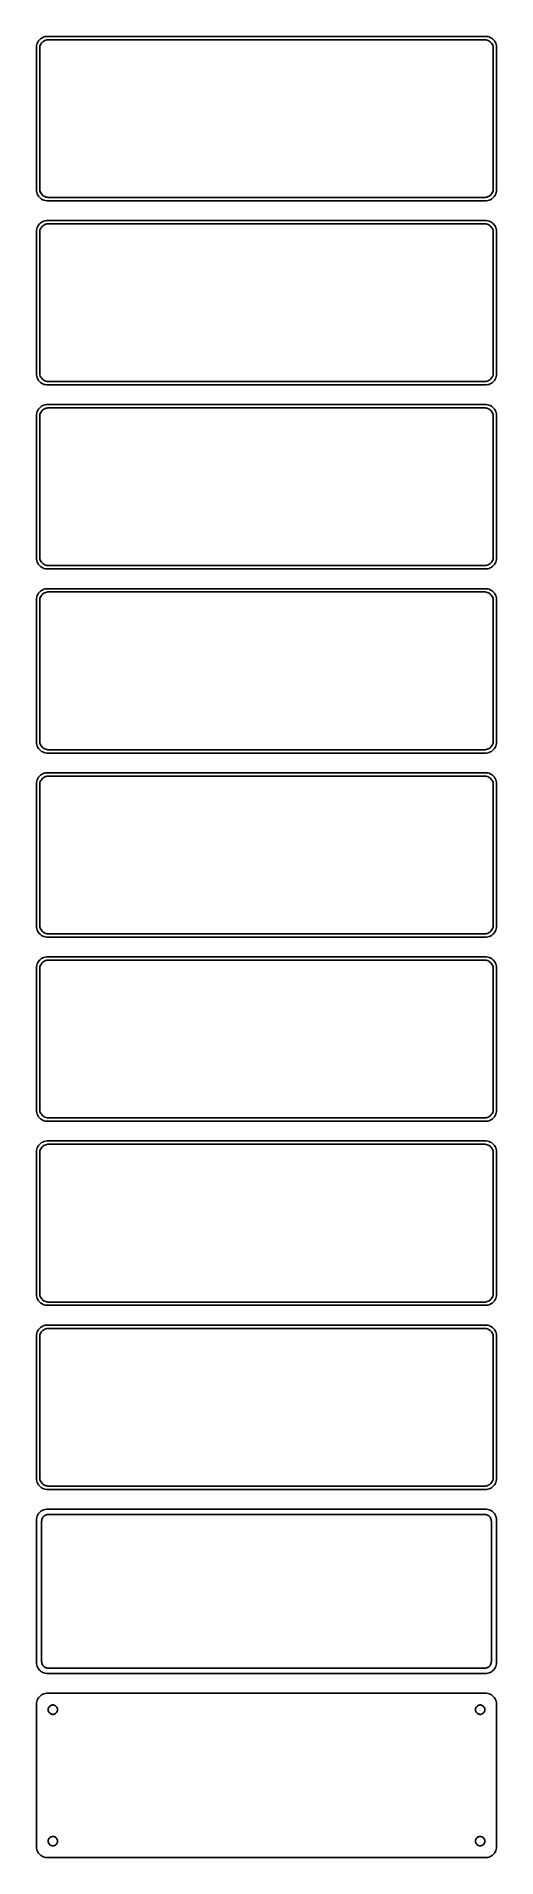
# Model space of a CAD drawing. Header units: metres. Extents: x -105 to 105, y 803 to 1633.
import ezdxf

# ---------------------------------------------------------------- set-up
doc = ezdxf.new("R2010")
doc.units = ezdxf.units.M

msp = doc.modelspace()

# ---------------------------------------------------------------- linework, layer by layer
for p, q in [((-104.961, 1629.13), (-105, 1628.5)), ((-104.843, 1629.74), (-104.961, 1629.13)), ((-104.649, 1630.34), (-104.843, 1629.74)), ((-104.382, 1630.91), (-104.649, 1630.34)), ((-104.045, 1631.44), (-104.382, 1630.91)), ((-103.645, 1631.92), (-104.045, 1631.44)), ((-103.187, 1632.35), (-103.645, 1631.92)), ((-103.468, 1628.5), (-103.374, 1628.99)), ((-103.374, 1628.99), (-103.219, 1629.47)), ((-103.219, 1629.47), (-103.005, 1629.93)), ((-102.679, 1632.72), (-103.187, 1632.35)), ((-103.005, 1629.93), (-102.736, 1630.35)), ((-102.736, 1630.35), (-102.416, 1630.74)), ((-102.129, 1633.02), (-102.679, 1632.72)), ((-102.416, 1630.74), (-102.05, 1631.08)), ((-101.545, 1633.26), (-102.129, 1633.02)), ((-102.05, 1631.08), (-101.643, 1631.38)), ((-101.643, 1631.38), (-101.203, 1631.62)), ((-100.937, 1633.41), (-101.545, 1633.26)), ((-101.203, 1631.62), (-100.736, 1631.8)), ((-100.314, 1633.49), (-100.937, 1633.41)), ((-100.736, 1631.8), (-100.25, 1631.93)), ((100.314, 1633.49), (-100.314, 1633.49)), ((-100.25, 1631.93), (-99.7512, 1631.99)), ((-99.7512, 1631.99), (99.7512, 1631.99)), ((99.7512, 1631.99), (100.25, 1631.93)), ((100.25, 1631.93), (100.736, 1631.8)), ((100.937, 1633.41), (100.314, 1633.49)), ((100.736, 1631.8), (101.203, 1631.62)), ((101.545, 1633.26), (100.937, 1633.41)), ((101.203, 1631.62), (101.643, 1631.38)), ((102.129, 1633.02), (101.545, 1633.26)), ((101.643, 1631.38), (102.05, 1631.08)), ((102.05, 1631.08), (102.416, 1630.74)), ((102.679, 1632.72), (102.129, 1633.02)), ((102.416, 1630.74), (102.736, 1630.35)), ((103.187, 1632.35), (102.679, 1632.72)), ((102.736, 1630.35), (103.005, 1629.93)), ((103.005, 1629.93), (103.219, 1629.47)), ((103.645, 1631.92), (103.187, 1632.35)), ((103.219, 1629.47), (103.374, 1628.99)), ((103.374, 1628.99), (103.468, 1628.5)), ((104.045, 1631.44), (103.645, 1631.92)), ((104.382, 1630.91), (104.045, 1631.44)), ((104.649, 1630.34), (104.382, 1630.91)), ((104.843, 1629.74), (104.649, 1630.34)), ((104.961, 1629.13), (104.843, 1629.74)), ((105, 1628.5), (104.961, 1629.13)), ((-105, 1628.5), (-105, 1563.5)), ((-103.5, 1628), (-103.468, 1628.5)), ((-103.5, 1564), (-103.5, 1628)), ((103.468, 1628.5), (103.5, 1628)), ((103.5, 1628), (103.5, 1564)), ((105, 1563.5), (105, 1628.5)), ((-105, 1563.5), (-104.961, 1562.87)), ((-104.961, 1562.87), (-104.843, 1562.26)), ((-104.843, 1562.26), (-104.649, 1561.66)), ((-103.468, 1563.5), (-103.5, 1564)), ((-103.374, 1563.01), (-103.468, 1563.5)), ((-103.219, 1562.53), (-103.374, 1563.01)), ((-103.005, 1562.07), (-103.219, 1562.53)), ((103.219, 1562.53), (103.005, 1562.07)), ((103.374, 1563.01), (103.219, 1562.53)), ((103.468, 1563.5), (103.374, 1563.01)), ((103.5, 1564), (103.468, 1563.5)), ((104.649, 1561.66), (104.843, 1562.26)), ((104.843, 1562.26), (104.961, 1562.87)), ((104.961, 1562.87), (105, 1563.5)), ((-104.649, 1561.66), (-104.382, 1561.09)), ((-104.382, 1561.09), (-104.045, 1560.56)), ((-104.045, 1560.56), (-103.645, 1560.08)), ((-103.645, 1560.08), (-103.187, 1559.65)), ((-103.187, 1559.65), (-102.679, 1559.28)), ((-102.736, 1561.65), (-103.005, 1562.07)), ((-102.416, 1561.26), (-102.736, 1561.65)), ((-102.679, 1559.28), (-102.129, 1558.98)), ((-102.05, 1560.92), (-102.416, 1561.26)), ((-102.129, 1558.98), (-101.545, 1558.74)), ((-101.643, 1560.62), (-102.05, 1560.92)), ((-101.203, 1560.38), (-101.643, 1560.62)), ((-101.545, 1558.74), (-100.937, 1558.59)), ((-100.736, 1560.2), (-101.203, 1560.38)), ((-100.937, 1558.59), (-100.314, 1558.51)), ((-100.25, 1560.07), (-100.736, 1560.2)), ((-100.314, 1558.51), (100.314, 1558.51)), ((-99.7512, 1560.01), (-100.25, 1560.07)), ((99.7512, 1560.01), (-99.7512, 1560.01)), ((100.25, 1560.07), (99.7512, 1560.01)), ((100.736, 1560.2), (100.25, 1560.07)), ((100.314, 1558.51), (100.937, 1558.59)), ((101.203, 1560.38), (100.736, 1560.2)), ((100.937, 1558.59), (101.545, 1558.74)), ((101.643, 1560.62), (101.203, 1560.38)), ((101.545, 1558.74), (102.129, 1558.98)), ((102.05, 1560.92), (101.643, 1560.62)), ((102.416, 1561.26), (102.05, 1560.92)), ((102.129, 1558.98), (102.679, 1559.28)), ((102.736, 1561.65), (102.416, 1561.26)), ((102.679, 1559.28), (103.187, 1559.65)), ((103.005, 1562.07), (102.736, 1561.65)), ((103.187, 1559.65), (103.645, 1560.08)), ((103.645, 1560.08), (104.045, 1560.56)), ((104.045, 1560.56), (104.382, 1561.09)), ((104.382, 1561.09), (104.649, 1561.66)), ((-104.843, 1545.74), (-104.961, 1545.13)), ((-104.649, 1546.34), (-104.843, 1545.74)), ((-104.382, 1546.91), (-104.649, 1546.34)), ((-104.045, 1547.44), (-104.382, 1546.91)), ((-103.645, 1547.92), (-104.045, 1547.44)), ((-103.187, 1548.35), (-103.645, 1547.92)), ((-103.219, 1545.47), (-103.005, 1545.93)), ((-102.679, 1548.72), (-103.187, 1548.35)), ((-103.005, 1545.93), (-102.736, 1546.35)), ((-102.736, 1546.35), (-102.416, 1546.74)), ((-102.129, 1549.02), (-102.679, 1548.72)), ((-102.416, 1546.74), (-102.05, 1547.08)), ((-101.545, 1549.26), (-102.129, 1549.02)), ((-102.05, 1547.08), (-101.643, 1547.38)), ((-101.643, 1547.38), (-101.203, 1547.62)), ((-100.937, 1549.41), (-101.545, 1549.26)), ((-101.203, 1547.62), (-100.736, 1547.8)), ((-100.314, 1549.49), (-100.937, 1549.41)), ((-100.736, 1547.8), (-100.25, 1547.93)), ((100.314, 1549.49), (-100.314, 1549.49)), ((-100.25, 1547.93), (-99.7512, 1547.99)), ((-99.7512, 1547.99), (99.7512, 1547.99)), ((99.7512, 1547.99), (100.25, 1547.93)), ((100.25, 1547.93), (100.736, 1547.8)), ((100.937, 1549.41), (100.314, 1549.49)), ((100.736, 1547.8), (101.203, 1547.62)), ((101.545, 1549.26), (100.937, 1549.41)), ((101.203, 1547.62), (101.643, 1547.38)), ((102.129, 1549.02), (101.545, 1549.26)), ((101.643, 1547.38), (102.05, 1547.08)), ((102.05, 1547.08), (102.416, 1546.74)), ((102.679, 1548.72), (102.129, 1549.02)), ((102.416, 1546.74), (102.736, 1546.35)), ((103.187, 1548.35), (102.679, 1548.72)), ((102.736, 1546.35), (103.005, 1545.93)), ((103.005, 1545.93), (103.219, 1545.47)), ((103.645, 1547.92), (103.187, 1548.35)), ((104.045, 1547.44), (103.645, 1547.92)), ((104.382, 1546.91), (104.045, 1547.44)), ((104.649, 1546.34), (104.382, 1546.91)), ((104.843, 1545.74), (104.649, 1546.34)), ((104.961, 1545.13), (104.843, 1545.74)), ((-104.961, 1545.13), (-105, 1544.5)), ((-105, 1544.5), (-105, 1479.5)), ((-103.5, 1544), (-103.468, 1544.5)), ((-103.5, 1480), (-103.5, 1544)), ((-103.468, 1544.5), (-103.374, 1544.99)), ((-103.374, 1544.99), (-103.219, 1545.47)), ((103.219, 1545.47), (103.374, 1544.99)), ((103.374, 1544.99), (103.468, 1544.5)), ((103.468, 1544.5), (103.5, 1544)), ((103.5, 1544), (103.5, 1480)), ((105, 1544.5), (104.961, 1545.13)), ((105, 1479.5), (105, 1544.5)), ((-105, 1479.5), (-104.961, 1478.87)), ((-103.468, 1479.5), (-103.5, 1480)), ((-103.374, 1479.01), (-103.468, 1479.5)), ((103.468, 1479.5), (103.374, 1479.01)), ((103.5, 1480), (103.468, 1479.5)), ((104.961, 1478.87), (105, 1479.5)), ((-104.961, 1478.87), (-104.843, 1478.26)), ((-104.843, 1478.26), (-104.649, 1477.66)), ((-104.649, 1477.66), (-104.382, 1477.09)), ((-104.382, 1477.09), (-104.045, 1476.56)), ((-104.045, 1476.56), (-103.645, 1476.08)), ((-103.645, 1476.08), (-103.187, 1475.65)), ((-103.219, 1478.53), (-103.374, 1479.01)), ((-103.005, 1478.07), (-103.219, 1478.53)), ((-103.187, 1475.65), (-102.679, 1475.28)), ((-102.736, 1477.65), (-103.005, 1478.07)), ((-102.416, 1477.26), (-102.736, 1477.65)), ((-102.679, 1475.28), (-102.129, 1474.98)), ((-102.05, 1476.92), (-102.416, 1477.26)), ((-102.129, 1474.98), (-101.545, 1474.74)), ((-101.643, 1476.62), (-102.05, 1476.92)), ((-101.203, 1476.38), (-101.643, 1476.62)), ((-101.545, 1474.74), (-100.937, 1474.59)), ((-100.736, 1476.2), (-101.203, 1476.38)), ((-100.937, 1474.59), (-100.314, 1474.51)), ((-100.25, 1476.07), (-100.736, 1476.2)), ((-100.314, 1474.51), (100.314, 1474.51)), ((-99.7512, 1476.01), (-100.25, 1476.07)), ((99.7512, 1476.01), (-99.7512, 1476.01)), ((100.25, 1476.07), (99.7512, 1476.01)), ((100.736, 1476.2), (100.25, 1476.07)), ((100.314, 1474.51), (100.937, 1474.59)), ((101.203, 1476.38), (100.736, 1476.2)), ((100.937, 1474.59), (101.545, 1474.74)), ((101.643, 1476.62), (101.203, 1476.38)), ((101.545, 1474.74), (102.129, 1474.98)), ((102.05, 1476.92), (101.643, 1476.62)), ((102.416, 1477.26), (102.05, 1476.92)), ((102.129, 1474.98), (102.679, 1475.28)), ((102.736, 1477.65), (102.416, 1477.26)), ((102.679, 1475.28), (103.187, 1475.65)), ((103.005, 1478.07), (102.736, 1477.65)), ((103.219, 1478.53), (103.005, 1478.07)), ((103.187, 1475.65), (103.645, 1476.08)), ((103.374, 1479.01), (103.219, 1478.53)), ((103.645, 1476.08), (104.045, 1476.56)), ((104.045, 1476.56), (104.382, 1477.09)), ((104.382, 1477.09), (104.649, 1477.66)), ((104.649, 1477.66), (104.843, 1478.26)), ((104.843, 1478.26), (104.961, 1478.87)), ((-104.382, 1462.91), (-104.649, 1462.34)), ((-104.045, 1463.44), (-104.382, 1462.91)), ((-103.645, 1463.92), (-104.045, 1463.44)), ((-103.187, 1464.35), (-103.645, 1463.92)), ((-102.679, 1464.72), (-103.187, 1464.35)), ((-102.736, 1462.35), (-102.416, 1462.74)), ((-102.129, 1465.02), (-102.679, 1464.72)), ((-102.416, 1462.74), (-102.05, 1463.08)), ((-101.545, 1465.26), (-102.129, 1465.02)), ((-102.05, 1463.08), (-101.643, 1463.38)), ((-101.643, 1463.38), (-101.203, 1463.62)), ((-100.937, 1465.41), (-101.545, 1465.26)), ((-101.203, 1463.62), (-100.736, 1463.8)), ((-100.314, 1465.49), (-100.937, 1465.41)), ((-100.736, 1463.8), (-100.25, 1463.93)), ((100.314, 1465.49), (-100.314, 1465.49)), ((-100.25, 1463.93), (-99.7512, 1463.99)), ((-99.7512, 1463.99), (99.7512, 1463.99)), ((99.7512, 1463.99), (100.25, 1463.93)), ((100.25, 1463.93), (100.736, 1463.8)), ((100.937, 1465.41), (100.314, 1465.49)), ((100.736, 1463.8), (101.203, 1463.62)), ((101.545, 1465.26), (100.937, 1465.41)), ((101.203, 1463.62), (101.643, 1463.38)), ((102.129, 1465.02), (101.545, 1465.26)), ((101.643, 1463.38), (102.05, 1463.08)), ((102.05, 1463.08), (102.416, 1462.74)), ((102.679, 1464.72), (102.129, 1465.02)), ((102.416, 1462.74), (102.736, 1462.35)), ((103.187, 1464.35), (102.679, 1464.72)), ((103.645, 1463.92), (103.187, 1464.35)), ((104.045, 1463.44), (103.645, 1463.92)), ((104.382, 1462.91), (104.045, 1463.44)), ((104.649, 1462.34), (104.382, 1462.91)), ((-104.961, 1461.13), (-105, 1460.5)), ((-105, 1460.5), (-105, 1395.5)), ((-104.843, 1461.74), (-104.961, 1461.13)), ((-104.649, 1462.34), (-104.843, 1461.74)), ((-103.5, 1460), (-103.468, 1460.5)), ((-103.5, 1396), (-103.5, 1460)), ((-103.468, 1460.5), (-103.374, 1460.99)), ((-103.374, 1460.99), (-103.219, 1461.47)), ((-103.219, 1461.47), (-103.005, 1461.93)), ((-103.005, 1461.93), (-102.736, 1462.35)), ((102.736, 1462.35), (103.005, 1461.93)), ((103.005, 1461.93), (103.219, 1461.47)), ((103.219, 1461.47), (103.374, 1460.99)), ((103.374, 1460.99), (103.468, 1460.5)), ((103.468, 1460.5), (103.5, 1460)), ((103.5, 1460), (103.5, 1396)), ((104.843, 1461.74), (104.649, 1462.34)), ((104.961, 1461.13), (104.843, 1461.74)), ((105, 1460.5), (104.961, 1461.13)), ((105, 1395.5), (105, 1460.5)), ((-105, 1395.5), (-104.961, 1394.87)), ((-104.961, 1394.87), (-104.843, 1394.26)), ((-104.843, 1394.26), (-104.649, 1393.66)), ((-104.649, 1393.66), (-104.382, 1393.09)), ((-104.382, 1393.09), (-104.045, 1392.56)), ((-104.045, 1392.56), (-103.645, 1392.08)), ((-103.645, 1392.08), (-103.187, 1391.65)), ((-103.468, 1395.5), (-103.5, 1396)), ((-103.374, 1395.01), (-103.468, 1395.5)), ((-103.219, 1394.53), (-103.374, 1395.01)), ((-103.005, 1394.07), (-103.219, 1394.53)), ((-103.187, 1391.65), (-102.679, 1391.28)), ((-102.736, 1393.65), (-103.005, 1394.07)), ((-102.416, 1393.26), (-102.736, 1393.65)), ((-102.679, 1391.28), (-102.129, 1390.98)), ((-102.05, 1392.92), (-102.416, 1393.26)), ((-102.129, 1390.98), (-101.545, 1390.74)), ((-101.643, 1392.62), (-102.05, 1392.92)), ((-101.203, 1392.38), (-101.643, 1392.62)), ((-101.545, 1390.74), (-100.937, 1390.59)), ((-100.736, 1392.2), (-101.203, 1392.38)), ((-100.937, 1390.59), (-100.314, 1390.51)), ((-100.25, 1392.07), (-100.736, 1392.2)), ((-100.314, 1390.51), (100.314, 1390.51)), ((-99.7512, 1392.01), (-100.25, 1392.07)), ((99.7512, 1392.01), (-99.7512, 1392.01)), ((100.25, 1392.07), (99.7512, 1392.01)), ((100.736, 1392.2), (100.25, 1392.07)), ((100.314, 1390.51), (100.937, 1390.59)), ((101.203, 1392.38), (100.736, 1392.2)), ((100.937, 1390.59), (101.545, 1390.74)), ((101.643, 1392.62), (101.203, 1392.38)), ((101.545, 1390.74), (102.129, 1390.98)), ((102.05, 1392.92), (101.643, 1392.62)), ((102.416, 1393.26), (102.05, 1392.92)), ((102.129, 1390.98), (102.679, 1391.28)), ((102.736, 1393.65), (102.416, 1393.26)), ((102.679, 1391.28), (103.187, 1391.65)), ((103.005, 1394.07), (102.736, 1393.65)), ((103.219, 1394.53), (103.005, 1394.07)), ((103.187, 1391.65), (103.645, 1392.08)), ((103.374, 1395.01), (103.219, 1394.53)), ((103.468, 1395.5), (103.374, 1395.01)), ((103.5, 1396), (103.468, 1395.5)), ((103.645, 1392.08), (104.045, 1392.56)), ((104.045, 1392.56), (104.382, 1393.09)), ((104.382, 1393.09), (104.649, 1393.66)), ((104.649, 1393.66), (104.843, 1394.26)), ((104.843, 1394.26), (104.961, 1394.87)), ((104.961, 1394.87), (105, 1395.5)), ((-104.045, 1379.44), (-104.382, 1378.91)), ((-103.645, 1379.92), (-104.045, 1379.44)), ((-103.187, 1380.35), (-103.645, 1379.92)), ((-102.679, 1380.72), (-103.187, 1380.35)), ((-102.129, 1381.02), (-102.679, 1380.72)), ((-101.545, 1381.26), (-102.129, 1381.02)), ((-101.643, 1379.38), (-101.203, 1379.62)), ((-100.937, 1381.41), (-101.545, 1381.26)), ((-101.203, 1379.62), (-100.736, 1379.8)), ((-100.314, 1381.49), (-100.937, 1381.41)), ((-100.736, 1379.8), (-100.25, 1379.93)), ((100.314, 1381.49), (-100.314, 1381.49)), ((-100.25, 1379.93), (-99.7512, 1379.99)), ((-99.7512, 1379.99), (99.7512, 1379.99)), ((99.7512, 1379.99), (100.25, 1379.93)), ((100.25, 1379.93), (100.736, 1379.8)), ((100.937, 1381.41), (100.314, 1381.49)), ((100.736, 1379.8), (101.203, 1379.62)), ((101.545, 1381.26), (100.937, 1381.41)), ((101.203, 1379.62), (101.643, 1379.38)), ((102.129, 1381.02), (101.545, 1381.26)), ((102.679, 1380.72), (102.129, 1381.02)), ((103.187, 1380.35), (102.679, 1380.72)), ((103.645, 1379.92), (103.187, 1380.35)), ((104.045, 1379.44), (103.645, 1379.92)), ((104.382, 1378.91), (104.045, 1379.44)), ((-104.961, 1377.13), (-105, 1376.5)), ((-105, 1376.5), (-105, 1311.5)), ((-104.843, 1377.74), (-104.961, 1377.13)), ((-104.649, 1378.34), (-104.843, 1377.74)), ((-104.382, 1378.91), (-104.649, 1378.34)), ((-103.5, 1376), (-103.468, 1376.5)), ((-103.5, 1312), (-103.5, 1376)), ((-103.468, 1376.5), (-103.374, 1376.99)), ((-103.374, 1376.99), (-103.219, 1377.47)), ((-103.219, 1377.47), (-103.005, 1377.93)), ((-103.005, 1377.93), (-102.736, 1378.35)), ((-102.736, 1378.35), (-102.416, 1378.74)), ((-102.416, 1378.74), (-102.05, 1379.08)), ((-102.05, 1379.08), (-101.643, 1379.38)), ((101.643, 1379.38), (102.05, 1379.08)), ((102.05, 1379.08), (102.416, 1378.74)), ((102.416, 1378.74), (102.736, 1378.35)), ((102.736, 1378.35), (103.005, 1377.93)), ((103.005, 1377.93), (103.219, 1377.47)), ((103.219, 1377.47), (103.374, 1376.99)), ((103.374, 1376.99), (103.468, 1376.5)), ((103.468, 1376.5), (103.5, 1376)), ((103.5, 1376), (103.5, 1312)), ((104.649, 1378.34), (104.382, 1378.91)), ((104.843, 1377.74), (104.649, 1378.34)), ((104.961, 1377.13), (104.843, 1377.74)), ((105, 1376.5), (104.961, 1377.13)), ((105, 1311.5), (105, 1376.5)), ((-105, 1311.5), (-104.961, 1310.87)), ((-104.961, 1310.87), (-104.843, 1310.26)), ((-104.843, 1310.26), (-104.649, 1309.66)), ((-104.649, 1309.66), (-104.382, 1309.09)), ((-104.382, 1309.09), (-104.045, 1308.56)), ((-104.045, 1308.56), (-103.645, 1308.08)), ((-103.645, 1308.08), (-103.187, 1307.65)), ((-103.468, 1311.5), (-103.5, 1312)), ((-103.374, 1311.01), (-103.468, 1311.5)), ((-103.219, 1310.53), (-103.374, 1311.01)), ((-103.005, 1310.07), (-103.219, 1310.53)), ((-103.187, 1307.65), (-102.679, 1307.28)), ((-102.736, 1309.65), (-103.005, 1310.07)), ((-102.416, 1309.26), (-102.736, 1309.65)), ((-102.679, 1307.28), (-102.129, 1306.98)), ((-102.05, 1308.92), (-102.416, 1309.26)), ((-102.129, 1306.98), (-101.545, 1306.74)), ((-101.643, 1308.62), (-102.05, 1308.92)), ((-101.203, 1308.38), (-101.643, 1308.62)), ((-101.545, 1306.74), (-100.937, 1306.59)), ((-100.736, 1308.2), (-101.203, 1308.38)), ((-100.937, 1306.59), (-100.314, 1306.51)), ((-100.25, 1308.07), (-100.736, 1308.2)), ((-100.314, 1306.51), (100.314, 1306.51)), ((-99.7512, 1308.01), (-100.25, 1308.07)), ((99.7512, 1308.01), (-99.7512, 1308.01)), ((100.25, 1308.07), (99.7512, 1308.01)), ((100.736, 1308.2), (100.25, 1308.07)), ((100.314, 1306.51), (100.937, 1306.59)), ((101.203, 1308.38), (100.736, 1308.2)), ((100.937, 1306.59), (101.545, 1306.74)), ((101.643, 1308.62), (101.203, 1308.38)), ((101.545, 1306.74), (102.129, 1306.98)), ((102.05, 1308.92), (101.643, 1308.62)), ((102.416, 1309.26), (102.05, 1308.92)), ((102.129, 1306.98), (102.679, 1307.28)), ((102.736, 1309.65), (102.416, 1309.26)), ((102.679, 1307.28), (103.187, 1307.65)), ((103.005, 1310.07), (102.736, 1309.65)), ((103.219, 1310.53), (103.005, 1310.07)), ((103.187, 1307.65), (103.645, 1308.08)), ((103.374, 1311.01), (103.219, 1310.53)), ((103.468, 1311.5), (103.374, 1311.01)), ((103.5, 1312), (103.468, 1311.5)), ((103.645, 1308.08), (104.045, 1308.56)), ((104.045, 1308.56), (104.382, 1309.09)), ((104.382, 1309.09), (104.649, 1309.66)), ((104.649, 1309.66), (104.843, 1310.26)), ((104.843, 1310.26), (104.961, 1310.87)), ((104.961, 1310.87), (105, 1311.5)), ((-103.187, 1296.35), (-103.645, 1295.92)), ((-102.679, 1296.72), (-103.187, 1296.35)), ((-102.129, 1297.02), (-102.679, 1296.72)), ((-101.545, 1297.26), (-102.129, 1297.02)), ((-100.937, 1297.41), (-101.545, 1297.26)), ((-100.314, 1297.49), (-100.937, 1297.41)), ((100.314, 1297.49), (-100.314, 1297.49)), ((100.937, 1297.41), (100.314, 1297.49)), ((101.545, 1297.26), (100.937, 1297.41)), ((102.129, 1297.02), (101.545, 1297.26)), ((102.679, 1296.72), (102.129, 1297.02)), ((103.187, 1296.35), (102.679, 1296.72)), ((103.645, 1295.92), (103.187, 1296.35)), ((-104.961, 1293.13), (-105, 1292.5)), ((-105, 1292.5), (-105, 1227.5)), ((-104.843, 1293.74), (-104.961, 1293.13)), ((-104.649, 1294.34), (-104.843, 1293.74)), ((-104.382, 1294.91), (-104.649, 1294.34)), ((-104.045, 1295.44), (-104.382, 1294.91)), ((-103.645, 1295.92), (-104.045, 1295.44)), ((-103.5, 1292), (-103.468, 1292.5)), ((-103.5, 1228), (-103.5, 1292)), ((-103.468, 1292.5), (-103.374, 1292.99)), ((-103.374, 1292.99), (-103.219, 1293.47)), ((-103.219, 1293.47), (-103.005, 1293.93)), ((-103.005, 1293.93), (-102.736, 1294.35)), ((-102.736, 1294.35), (-102.416, 1294.74)), ((-102.416, 1294.74), (-102.05, 1295.08)), ((-102.05, 1295.08), (-101.643, 1295.38)), ((-101.643, 1295.38), (-101.203, 1295.62)), ((-101.203, 1295.62), (-100.736, 1295.8)), ((-100.736, 1295.8), (-100.25, 1295.93)), ((-100.25, 1295.93), (-99.7512, 1295.99)), ((-99.7512, 1295.99), (99.7512, 1295.99)), ((99.7512, 1295.99), (100.25, 1295.93)), ((100.25, 1295.93), (100.736, 1295.8)), ((100.736, 1295.8), (101.203, 1295.62)), ((101.203, 1295.62), (101.643, 1295.38)), ((101.643, 1295.38), (102.05, 1295.08)), ((102.05, 1295.08), (102.416, 1294.74)), ((102.416, 1294.74), (102.736, 1294.35)), ((102.736, 1294.35), (103.005, 1293.93)), ((103.005, 1293.93), (103.219, 1293.47)), ((103.219, 1293.47), (103.374, 1292.99)), ((103.374, 1292.99), (103.468, 1292.5)), ((103.468, 1292.5), (103.5, 1292)), ((103.5, 1292), (103.5, 1228)), ((104.045, 1295.44), (103.645, 1295.92)), ((104.382, 1294.91), (104.045, 1295.44)), ((104.649, 1294.34), (104.382, 1294.91)), ((104.843, 1293.74), (104.649, 1294.34)), ((104.961, 1293.13), (104.843, 1293.74)), ((105, 1292.5), (104.961, 1293.13)), ((105, 1227.5), (105, 1292.5)), ((-105, 1227.5), (-104.961, 1226.87)), ((-104.961, 1226.87), (-104.843, 1226.26)), ((-104.843, 1226.26), (-104.649, 1225.66)), ((-104.649, 1225.66), (-104.382, 1225.09)), ((-104.382, 1225.09), (-104.045, 1224.56)), ((-104.045, 1224.56), (-103.645, 1224.08)), ((-103.645, 1224.08), (-103.187, 1223.65)), ((-103.468, 1227.5), (-103.5, 1228)), ((-103.374, 1227.01), (-103.468, 1227.5)), ((-103.219, 1226.53), (-103.374, 1227.01)), ((-103.005, 1226.07), (-103.219, 1226.53)), ((-103.187, 1223.65), (-102.679, 1223.28)), ((-102.736, 1225.65), (-103.005, 1226.07)), ((-102.416, 1225.26), (-102.736, 1225.65)), ((-102.679, 1223.28), (-102.129, 1222.98)), ((-102.05, 1224.92), (-102.416, 1225.26)), ((-102.129, 1222.98), (-101.545, 1222.74)), ((-101.643, 1224.62), (-102.05, 1224.92)), ((-101.203, 1224.38), (-101.643, 1224.62)), ((-101.545, 1222.74), (-100.937, 1222.59)), ((-100.736, 1224.2), (-101.203, 1224.38)), ((-100.937, 1222.59), (-100.314, 1222.51)), ((-100.25, 1224.07), (-100.736, 1224.2)), ((-100.314, 1222.51), (100.314, 1222.51)), ((-99.7512, 1224.01), (-100.25, 1224.07)), ((99.7512, 1224.01), (-99.7512, 1224.01)), ((100.25, 1224.07), (99.7512, 1224.01)), ((100.736, 1224.2), (100.25, 1224.07)), ((100.314, 1222.51), (100.937, 1222.59)), ((101.203, 1224.38), (100.736, 1224.2)), ((100.937, 1222.59), (101.545, 1222.74)), ((101.643, 1224.62), (101.203, 1224.38)), ((101.545, 1222.74), (102.129, 1222.98)), ((102.05, 1224.92), (101.643, 1224.62)), ((102.416, 1225.26), (102.05, 1224.92)), ((102.129, 1222.98), (102.679, 1223.28)), ((102.736, 1225.65), (102.416, 1225.26)), ((102.679, 1223.28), (103.187, 1223.65)), ((103.005, 1226.07), (102.736, 1225.65)), ((103.219, 1226.53), (103.005, 1226.07)), ((103.187, 1223.65), (103.645, 1224.08)), ((103.374, 1227.01), (103.219, 1226.53)), ((103.468, 1227.5), (103.374, 1227.01)), ((103.5, 1228), (103.468, 1227.5)), ((103.645, 1224.08), (104.045, 1224.56)), ((104.045, 1224.56), (104.382, 1225.09)), ((104.382, 1225.09), (104.649, 1225.66)), ((104.649, 1225.66), (104.843, 1226.26)), ((104.843, 1226.26), (104.961, 1226.87)), ((104.961, 1226.87), (105, 1227.5)), ((-101.545, 1213.26), (-102.129, 1213.02)), ((-100.937, 1213.41), (-101.545, 1213.26)), ((-100.314, 1213.49), (-100.937, 1213.41)), ((100.314, 1213.49), (-100.314, 1213.49)), ((100.937, 1213.41), (100.314, 1213.49)), ((101.545, 1213.26), (100.937, 1213.41)), ((102.129, 1213.02), (101.545, 1213.26)), ((-104.961, 1209.13), (-105, 1208.5)), ((-105, 1208.5), (-105, 1143.5)), ((-104.843, 1209.74), (-104.961, 1209.13)), ((-104.649, 1210.34), (-104.843, 1209.74)), ((-104.382, 1210.91), (-104.649, 1210.34)), ((-104.045, 1211.44), (-104.382, 1210.91)), ((-103.645, 1211.92), (-104.045, 1211.44)), ((-103.187, 1212.35), (-103.645, 1211.92)), ((-103.5, 1208), (-103.468, 1208.5)), ((-103.5, 1144), (-103.5, 1208)), ((-103.468, 1208.5), (-103.374, 1208.99)), ((-103.374, 1208.99), (-103.219, 1209.47)), ((-103.219, 1209.47), (-103.005, 1209.93)), ((-102.679, 1212.72), (-103.187, 1212.35)), ((-103.005, 1209.93), (-102.736, 1210.35)), ((-102.736, 1210.35), (-102.416, 1210.74)), ((-102.129, 1213.02), (-102.679, 1212.72)), ((-102.416, 1210.74), (-102.05, 1211.08)), ((-102.05, 1211.08), (-101.643, 1211.38)), ((-101.643, 1211.38), (-101.203, 1211.62)), ((-101.203, 1211.62), (-100.736, 1211.8)), ((-100.736, 1211.8), (-100.25, 1211.93)), ((-100.25, 1211.93), (-99.7512, 1211.99)), ((-99.7512, 1211.99), (99.7512, 1211.99)), ((99.7512, 1211.99), (100.25, 1211.93)), ((100.25, 1211.93), (100.736, 1211.8)), ((100.736, 1211.8), (101.203, 1211.62)), ((101.203, 1211.62), (101.643, 1211.38)), ((101.643, 1211.38), (102.05, 1211.08)), ((102.05, 1211.08), (102.416, 1210.74)), ((102.679, 1212.72), (102.129, 1213.02)), ((102.416, 1210.74), (102.736, 1210.35)), ((103.187, 1212.35), (102.679, 1212.72)), ((102.736, 1210.35), (103.005, 1209.93)), ((103.005, 1209.93), (103.219, 1209.47)), ((103.645, 1211.92), (103.187, 1212.35)), ((103.219, 1209.47), (103.374, 1208.99)), ((103.374, 1208.99), (103.468, 1208.5)), ((103.468, 1208.5), (103.5, 1208)), ((103.5, 1208), (103.5, 1144)), ((104.045, 1211.44), (103.645, 1211.92)), ((104.382, 1210.91), (104.045, 1211.44)), ((104.649, 1210.34), (104.382, 1210.91)), ((104.843, 1209.74), (104.649, 1210.34)), ((104.961, 1209.13), (104.843, 1209.74)), ((105, 1208.5), (104.961, 1209.13)), ((105, 1143.5), (105, 1208.5)), ((-105, 1143.5), (-104.961, 1142.87)), ((-104.961, 1142.87), (-104.843, 1142.26)), ((-104.843, 1142.26), (-104.649, 1141.66)), ((-104.649, 1141.66), (-104.382, 1141.09)), ((-104.382, 1141.09), (-104.045, 1140.56)), ((-104.045, 1140.56), (-103.645, 1140.08)), ((-103.645, 1140.08), (-103.187, 1139.65)), ((-103.468, 1143.5), (-103.5, 1144)), ((-103.374, 1143.01), (-103.468, 1143.5)), ((-103.219, 1142.53), (-103.374, 1143.01)), ((-103.005, 1142.07), (-103.219, 1142.53)), ((-103.187, 1139.65), (-102.679, 1139.28)), ((-102.736, 1141.65), (-103.005, 1142.07)), ((-102.416, 1141.26), (-102.736, 1141.65)), ((-102.679, 1139.28), (-102.129, 1138.98)), ((-102.05, 1140.92), (-102.416, 1141.26)), ((-102.129, 1138.98), (-101.545, 1138.74)), ((-101.643, 1140.62), (-102.05, 1140.92)), ((-101.203, 1140.38), (-101.643, 1140.62)), ((-101.545, 1138.74), (-100.937, 1138.59)), ((-100.736, 1140.2), (-101.203, 1140.38)), ((-100.937, 1138.59), (-100.314, 1138.51)), ((-100.25, 1140.07), (-100.736, 1140.2)), ((-100.314, 1138.51), (100.314, 1138.51)), ((-99.7512, 1140.01), (-100.25, 1140.07)), ((99.7512, 1140.01), (-99.7512, 1140.01)), ((100.25, 1140.07), (99.7512, 1140.01)), ((100.736, 1140.2), (100.25, 1140.07)), ((100.314, 1138.51), (100.937, 1138.59)), ((101.203, 1140.38), (100.736, 1140.2)), ((100.937, 1138.59), (101.545, 1138.74)), ((101.643, 1140.62), (101.203, 1140.38)), ((101.545, 1138.74), (102.129, 1138.98)), ((102.05, 1140.92), (101.643, 1140.62)), ((102.416, 1141.26), (102.05, 1140.92)), ((102.129, 1138.98), (102.679, 1139.28)), ((102.736, 1141.65), (102.416, 1141.26)), ((102.679, 1139.28), (103.187, 1139.65)), ((103.005, 1142.07), (102.736, 1141.65)), ((103.219, 1142.53), (103.005, 1142.07)), ((103.187, 1139.65), (103.645, 1140.08)), ((103.374, 1143.01), (103.219, 1142.53)), ((103.468, 1143.5), (103.374, 1143.01)), ((103.5, 1144), (103.468, 1143.5)), ((103.645, 1140.08), (104.045, 1140.56)), ((104.045, 1140.56), (104.382, 1141.09)), ((104.382, 1141.09), (104.649, 1141.66)), ((104.649, 1141.66), (104.843, 1142.26)), ((104.843, 1142.26), (104.961, 1142.87)), ((104.961, 1142.87), (105, 1143.5)), ((-104.961, 1125.13), (-105, 1124.5)), ((-105, 1124.5), (-105, 1059.5)), ((-104.843, 1125.74), (-104.961, 1125.13)), ((-104.649, 1126.34), (-104.843, 1125.74)), ((-104.382, 1126.91), (-104.649, 1126.34)), ((-104.045, 1127.44), (-104.382, 1126.91)), ((-103.645, 1127.92), (-104.045, 1127.44)), ((-103.187, 1128.35), (-103.645, 1127.92)), ((-103.5, 1124), (-103.468, 1124.5)), ((-103.5, 1060), (-103.5, 1124)), ((-103.468, 1124.5), (-103.374, 1124.99)), ((-103.374, 1124.99), (-103.219, 1125.47)), ((-103.219, 1125.47), (-103.005, 1125.93)), ((-102.679, 1128.72), (-103.187, 1128.35)), ((-103.005, 1125.93), (-102.736, 1126.35)), ((-102.736, 1126.35), (-102.416, 1126.74)), ((-102.129, 1129.02), (-102.679, 1128.72)), ((-102.416, 1126.74), (-102.05, 1127.08)), ((-101.545, 1129.26), (-102.129, 1129.02)), ((-102.05, 1127.08), (-101.643, 1127.38)), ((-101.643, 1127.38), (-101.203, 1127.62)), ((-100.937, 1129.41), (-101.545, 1129.26)), ((-101.203, 1127.62), (-100.736, 1127.8)), ((-100.314, 1129.49), (-100.937, 1129.41)), ((-100.736, 1127.8), (-100.25, 1127.93)), ((100.314, 1129.49), (-100.314, 1129.49)), ((-100.25, 1127.93), (-99.7512, 1127.99)), ((-99.7512, 1127.99), (99.7512, 1127.99)), ((99.7512, 1127.99), (100.25, 1127.93)), ((100.25, 1127.93), (100.736, 1127.8)), ((100.937, 1129.41), (100.314, 1129.49)), ((100.736, 1127.8), (101.203, 1127.62)), ((101.545, 1129.26), (100.937, 1129.41)), ((101.203, 1127.62), (101.643, 1127.38)), ((102.129, 1129.02), (101.545, 1129.26)), ((101.643, 1127.38), (102.05, 1127.08)), ((102.05, 1127.08), (102.416, 1126.74)), ((102.679, 1128.72), (102.129, 1129.02)), ((102.416, 1126.74), (102.736, 1126.35)), ((103.187, 1128.35), (102.679, 1128.72)), ((102.736, 1126.35), (103.005, 1125.93)), ((103.005, 1125.93), (103.219, 1125.47)), ((103.645, 1127.92), (103.187, 1128.35)), ((103.219, 1125.47), (103.374, 1124.99)), ((103.374, 1124.99), (103.468, 1124.5)), ((103.468, 1124.5), (103.5, 1124)), ((103.5, 1124), (103.5, 1060)), ((104.045, 1127.44), (103.645, 1127.92)), ((104.382, 1126.91), (104.045, 1127.44)), ((104.649, 1126.34), (104.382, 1126.91)), ((104.843, 1125.74), (104.649, 1126.34)), ((104.961, 1125.13), (104.843, 1125.74)), ((105, 1124.5), (104.961, 1125.13)), ((105, 1059.5), (105, 1124.5)), ((-105, 1059.5), (-104.961, 1058.87)), ((-104.961, 1058.87), (-104.843, 1058.26)), ((-104.843, 1058.26), (-104.649, 1057.66)), ((-104.649, 1057.66), (-104.382, 1057.09)), ((-104.382, 1057.09), (-104.045, 1056.56)), ((-104.045, 1056.56), (-103.645, 1056.08)), ((-103.645, 1056.08), (-103.187, 1055.65)), ((-103.468, 1059.5), (-103.5, 1060)), ((-103.374, 1059.01), (-103.468, 1059.5)), ((-103.219, 1058.53), (-103.374, 1059.01)), ((-103.005, 1058.07), (-103.219, 1058.53)), ((-103.187, 1055.65), (-102.679, 1055.28)), ((-102.736, 1057.65), (-103.005, 1058.07)), ((-102.416, 1057.26), (-102.736, 1057.65)), ((-102.05, 1056.92), (-102.416, 1057.26)), ((-101.643, 1056.62), (-102.05, 1056.92)), ((-101.203, 1056.38), (-101.643, 1056.62)), ((-100.736, 1056.2), (-101.203, 1056.38)), ((-100.25, 1056.07), (-100.736, 1056.2)), ((-99.7512, 1056.01), (-100.25, 1056.07)), ((99.7512, 1056.01), (-99.7512, 1056.01)), ((100.25, 1056.07), (99.7512, 1056.01)), ((100.736, 1056.2), (100.25, 1056.07)), ((101.203, 1056.38), (100.736, 1056.2)), ((101.643, 1056.62), (101.203, 1056.38)), ((102.05, 1056.92), (101.643, 1056.62)), ((102.416, 1057.26), (102.05, 1056.92)), ((102.736, 1057.65), (102.416, 1057.26)), ((102.679, 1055.28), (103.187, 1055.65)), ((103.005, 1058.07), (102.736, 1057.65)), ((103.219, 1058.53), (103.005, 1058.07)), ((103.187, 1055.65), (103.645, 1056.08)), ((103.374, 1059.01), (103.219, 1058.53)), ((103.468, 1059.5), (103.374, 1059.01)), ((103.5, 1060), (103.468, 1059.5)), ((103.645, 1056.08), (104.045, 1056.56)), ((104.045, 1056.56), (104.382, 1057.09)), ((104.382, 1057.09), (104.649, 1057.66)), ((104.649, 1057.66), (104.843, 1058.26)), ((104.843, 1058.26), (104.961, 1058.87)), ((104.961, 1058.87), (105, 1059.5)), ((-102.679, 1055.28), (-102.129, 1054.98)), ((-102.129, 1054.98), (-101.545, 1054.74)), ((-101.545, 1054.74), (-100.937, 1054.59)), ((-100.937, 1054.59), (-100.314, 1054.51)), ((-100.314, 1054.51), (100.314, 1054.51)), ((100.314, 1054.51), (100.937, 1054.59)), ((100.937, 1054.59), (101.545, 1054.74)), ((101.545, 1054.74), (102.129, 1054.98)), ((102.129, 1054.98), (102.679, 1055.28)), ((-104.961, 1041.13), (-105, 1040.5)), ((-105, 1040.5), (-105, 975.5)), ((-104.843, 1041.74), (-104.961, 1041.13)), ((-104.649, 1042.34), (-104.843, 1041.74)), ((-104.382, 1042.91), (-104.649, 1042.34)), ((-104.045, 1043.44), (-104.382, 1042.91)), ((-103.645, 1043.92), (-104.045, 1043.44)), ((-103.187, 1044.35), (-103.645, 1043.92)), ((-103.5, 1040), (-103.468, 1040.5)), ((-103.5, 976), (-103.5, 1040)), ((-103.468, 1040.5), (-103.374, 1040.99)), ((-103.374, 1040.99), (-103.219, 1041.47)), ((-103.219, 1041.47), (-103.005, 1041.93)), ((-102.679, 1044.72), (-103.187, 1044.35)), ((-103.005, 1041.93), (-102.736, 1042.35)), ((-102.736, 1042.35), (-102.416, 1042.74)), ((-102.129, 1045.02), (-102.679, 1044.72)), ((-102.416, 1042.74), (-102.05, 1043.08)), ((-101.545, 1045.26), (-102.129, 1045.02)), ((-102.05, 1043.08), (-101.643, 1043.38)), ((-101.643, 1043.38), (-101.203, 1043.62)), ((-100.937, 1045.41), (-101.545, 1045.26)), ((-101.203, 1043.62), (-100.736, 1043.8)), ((-100.314, 1045.49), (-100.937, 1045.41)), ((-100.736, 1043.8), (-100.25, 1043.93)), ((100.314, 1045.49), (-100.314, 1045.49)), ((-100.25, 1043.93), (-99.7512, 1043.99)), ((-99.7512, 1043.99), (99.7512, 1043.99)), ((99.7512, 1043.99), (100.25, 1043.93)), ((100.25, 1043.93), (100.736, 1043.8)), ((100.937, 1045.41), (100.314, 1045.49)), ((100.736, 1043.8), (101.203, 1043.62)), ((101.545, 1045.26), (100.937, 1045.41)), ((101.203, 1043.62), (101.643, 1043.38)), ((102.129, 1045.02), (101.545, 1045.26)), ((101.643, 1043.38), (102.05, 1043.08)), ((102.05, 1043.08), (102.416, 1042.74)), ((102.679, 1044.72), (102.129, 1045.02)), ((102.416, 1042.74), (102.736, 1042.35)), ((103.187, 1044.35), (102.679, 1044.72)), ((102.736, 1042.35), (103.005, 1041.93)), ((103.005, 1041.93), (103.219, 1041.47)), ((103.645, 1043.92), (103.187, 1044.35)), ((103.219, 1041.47), (103.374, 1040.99)), ((103.374, 1040.99), (103.468, 1040.5)), ((103.468, 1040.5), (103.5, 1040)), ((103.5, 1040), (103.5, 976)), ((104.045, 1043.44), (103.645, 1043.92)), ((104.382, 1042.91), (104.045, 1043.44)), ((104.649, 1042.34), (104.382, 1042.91)), ((104.843, 1041.74), (104.649, 1042.34)), ((104.961, 1041.13), (104.843, 1041.74)), ((105, 1040.5), (104.961, 1041.13)), ((105, 975.5), (105, 1040.5)), ((-105, 975.5), (-104.961, 974.873)), ((-104.961, 974.873), (-104.843, 974.257)), ((-104.843, 974.257), (-104.649, 973.659)), ((-104.649, 973.659), (-104.382, 973.091)), ((-104.382, 973.091), (-104.045, 972.561)), ((-104.045, 972.561), (-103.645, 972.077)), ((-103.468, 975.499), (-103.5, 976)), ((-103.374, 975.005), (-103.468, 975.499)), ((-103.219, 974.528), (-103.374, 975.005)), ((-103.005, 974.073), (-103.219, 974.528)), ((-102.736, 973.649), (-103.005, 974.073)), ((-102.416, 973.262), (-102.736, 973.649)), ((-102.05, 972.918), (-102.416, 973.262)), ((-101.643, 972.623), (-102.05, 972.918)), ((-101.203, 972.381), (-101.643, 972.623)), ((-100.736, 972.196), (-101.203, 972.381)), ((101.203, 972.381), (100.736, 972.196)), ((101.643, 972.623), (101.203, 972.381)), ((102.05, 972.918), (101.643, 972.623)), ((102.416, 973.262), (102.05, 972.918)), ((102.736, 973.649), (102.416, 973.262)), ((103.005, 974.073), (102.736, 973.649)), ((103.219, 974.528), (103.005, 974.073)), ((103.374, 975.005), (103.219, 974.528)), ((103.468, 975.499), (103.374, 975.005)), ((103.5, 976), (103.468, 975.499)), ((103.645, 972.077), (104.045, 972.561)), ((104.045, 972.561), (104.382, 973.091)), ((104.382, 973.091), (104.649, 973.659)), ((104.649, 973.659), (104.843, 974.257)), ((104.843, 974.257), (104.961, 974.873)), ((104.961, 974.873), (105, 975.5)), ((-103.645, 972.077), (-103.187, 971.647)), ((-103.187, 971.647), (-102.679, 971.278)), ((-102.679, 971.278), (-102.129, 970.976)), ((-102.129, 970.976), (-101.545, 970.745)), ((-101.545, 970.745), (-100.937, 970.589)), ((-100.937, 970.589), (-100.314, 970.51)), ((-100.25, 972.071), (-100.736, 972.196)), ((-100.314, 970.51), (100.314, 970.51)), ((-99.7512, 972.008), (-100.25, 972.071)), ((99.7512, 972.008), (-99.7512, 972.008)), ((100.25, 972.071), (99.7512, 972.008)), ((100.736, 972.196), (100.25, 972.071)), ((100.314, 970.51), (100.937, 970.589)), ((100.937, 970.589), (101.545, 970.745)), ((101.545, 970.745), (102.129, 970.976)), ((102.129, 970.976), (102.679, 971.278)), ((102.679, 971.278), (103.187, 971.647)), ((103.187, 971.647), (103.645, 972.077)), ((-104.961, 957.127), (-105, 956.5)), ((-105, 956.5), (-105, 891.5)), ((-104.843, 957.743), (-104.961, 957.127)), ((-104.649, 958.341), (-104.843, 957.743)), ((-104.382, 958.909), (-104.649, 958.341)), ((-104.045, 959.439), (-104.382, 958.909)), ((-103.645, 959.923), (-104.045, 959.439)), ((-103.187, 960.353), (-103.645, 959.923)), ((-102.679, 960.722), (-103.187, 960.353)), ((-102.129, 961.024), (-102.679, 960.722)), ((-102.613, 956), (-102.588, 956.39)), ((-102.613, 892), (-102.613, 956)), ((-102.588, 956.39), (-102.515, 956.774)), ((-102.515, 956.774), (-102.394, 957.146)), ((-102.394, 957.146), (-102.228, 957.5)), ((-102.228, 957.5), (-102.018, 957.83)), ((-101.545, 961.255), (-102.129, 961.024)), ((-102.018, 957.83), (-101.769, 958.131)), ((-101.769, 958.131), (-101.484, 958.399)), ((-100.937, 961.411), (-101.545, 961.255)), ((-101.484, 958.399), (-101.168, 958.628)), ((-101.168, 958.628), (-100.825, 958.817)), ((-100.314, 961.49), (-100.937, 961.411)), ((-100.825, 958.817), (-100.462, 958.961)), ((-100.462, 958.961), (-100.083, 959.058)), ((100.314, 961.49), (-100.314, 961.49)), ((-100.083, 959.058), (-99.6955, 959.107)), ((-99.6955, 959.107), (99.6955, 959.107)), ((99.6955, 959.107), (100.083, 959.058)), ((100.083, 959.058), (100.462, 958.961)), ((100.937, 961.411), (100.314, 961.49)), ((100.462, 958.961), (100.825, 958.817)), ((100.825, 958.817), (101.168, 958.628)), ((101.545, 961.255), (100.937, 961.411)), ((101.168, 958.628), (101.484, 958.399)), ((101.484, 958.399), (101.769, 958.131)), ((102.129, 961.024), (101.545, 961.255)), ((101.769, 958.131), (102.018, 957.83)), ((102.018, 957.83), (102.228, 957.5)), ((102.679, 960.722), (102.129, 961.024)), ((102.228, 957.5), (102.394, 957.146)), ((102.394, 957.146), (102.515, 956.774)), ((102.515, 956.774), (102.588, 956.39)), ((102.588, 956.39), (102.613, 956)), ((102.613, 956), (102.613, 892)), ((103.187, 960.353), (102.679, 960.722)), ((103.645, 959.923), (103.187, 960.353)), ((104.045, 959.439), (103.645, 959.923)), ((104.382, 958.909), (104.045, 959.439)), ((104.649, 958.341), (104.382, 958.909)), ((104.843, 957.743), (104.649, 958.341)), ((104.961, 957.127), (104.843, 957.743)), ((105, 956.5), (104.961, 957.127)), ((105, 891.5), (105, 956.5)), ((-105, 891.5), (-104.961, 890.873)), ((-104.961, 890.873), (-104.843, 890.257)), ((-104.843, 890.257), (-104.649, 889.659)), ((-104.649, 889.659), (-104.382, 889.091)), ((-102.588, 891.61), (-102.613, 892)), ((-102.515, 891.226), (-102.588, 891.61)), ((-102.394, 890.854), (-102.515, 891.226)), ((-102.228, 890.5), (-102.394, 890.854)), ((-102.018, 890.17), (-102.228, 890.5)), ((-101.769, 889.869), (-102.018, 890.17)), ((-101.484, 889.601), (-101.769, 889.869)), ((-101.168, 889.372), (-101.484, 889.601)), ((-100.825, 889.183), (-101.168, 889.372)), ((-100.462, 889.039), (-100.825, 889.183)), ((100.825, 889.183), (100.462, 889.039)), ((101.168, 889.372), (100.825, 889.183)), ((101.484, 889.601), (101.168, 889.372)), ((101.769, 889.869), (101.484, 889.601)), ((102.018, 890.17), (101.769, 889.869)), ((102.228, 890.5), (102.018, 890.17)), ((102.394, 890.854), (102.228, 890.5)), ((102.515, 891.226), (102.394, 890.854)), ((102.588, 891.61), (102.515, 891.226)), ((102.613, 892), (102.588, 891.61)), ((104.382, 889.091), (104.649, 889.659)), ((104.649, 889.659), (104.843, 890.257)), ((104.843, 890.257), (104.961, 890.873)), ((104.961, 890.873), (105, 891.5)), ((-104.382, 889.091), (-104.045, 888.561)), ((-104.045, 888.561), (-103.645, 888.077)), ((-103.645, 888.077), (-103.187, 887.647)), ((-103.187, 887.647), (-102.679, 887.278)), ((-102.679, 887.278), (-102.129, 886.976)), ((-102.129, 886.976), (-101.545, 886.745)), ((-101.545, 886.745), (-100.937, 886.589)), ((-100.937, 886.589), (-100.314, 886.51)), ((-100.083, 888.942), (-100.462, 889.039)), ((-100.314, 886.51), (100.314, 886.51)), ((-99.6955, 888.893), (-100.083, 888.942)), ((99.6955, 888.893), (-99.6955, 888.893)), ((100.083, 888.942), (99.6955, 888.893)), ((100.462, 889.039), (100.083, 888.942)), ((100.314, 886.51), (100.937, 886.589)), ((100.937, 886.589), (101.545, 886.745)), ((101.545, 886.745), (102.129, 886.976)), ((102.129, 886.976), (102.679, 887.278)), ((102.679, 887.278), (103.187, 887.647)), ((103.187, 887.647), (103.645, 888.077)), ((103.645, 888.077), (104.045, 888.561)), ((104.045, 888.561), (104.382, 889.091)), ((-104.961, 873.127), (-105, 872.5)), ((-104.843, 873.743), (-104.961, 873.127)), ((-104.649, 874.341), (-104.843, 873.743)), ((-104.382, 874.909), (-104.649, 874.341)), ((-104.045, 875.439), (-104.382, 874.909)), ((-103.645, 875.923), (-104.045, 875.439)), ((-103.187, 876.353), (-103.645, 875.923)), ((-102.679, 876.722), (-103.187, 876.353)), ((-102.129, 877.024), (-102.679, 876.722)), ((-101.545, 877.255), (-102.129, 877.024)), ((-100.937, 877.411), (-101.545, 877.255)), ((-100.314, 877.49), (-100.937, 877.411)), ((100.314, 877.49), (-100.314, 877.49)), ((100.937, 877.411), (100.314, 877.49)), ((101.545, 877.255), (100.937, 877.411)), ((102.129, 877.024), (101.545, 877.255)), ((102.679, 876.722), (102.129, 877.024)), ((103.187, 876.353), (102.679, 876.722)), ((103.645, 875.923), (103.187, 876.353)), ((104.045, 875.439), (103.645, 875.923)), ((104.382, 874.909), (104.045, 875.439)), ((104.649, 874.341), (104.382, 874.909)), ((104.843, 873.743), (104.649, 874.341)), ((104.961, 873.127), (104.843, 873.743)), ((105, 872.5), (104.961, 873.127)), ((-105, 872.5), (-105, 807.5)), ((-99.6353, 870), (-99.6185, 870.268)), ((-99.6185, 869.732), (-99.6353, 870)), ((-99.6185, 870.268), (-99.5682, 870.531)), ((-99.5682, 869.469), (-99.6185, 869.732)), ((-99.5682, 870.531), (-99.4853, 870.786)), ((-99.4853, 869.214), (-99.5682, 869.469)), ((-99.4853, 870.786), (-99.3712, 871.029)), ((-99.3712, 868.971), (-99.4853, 869.214)), ((-99.3712, 871.029), (-99.2275, 871.255)), ((-99.2275, 868.745), (-99.3712, 868.971)), ((-99.2275, 871.255), (-99.0566, 871.462)), ((-99.0566, 868.538), (-99.2275, 868.745)), ((-99.0566, 871.462), (-98.8611, 871.645)), ((-98.8611, 868.355), (-99.0566, 868.538)), ((-98.8611, 871.645), (-98.6441, 871.803)), ((-98.6441, 868.197), (-98.8611, 868.355)), ((-98.6441, 871.803), (-98.4092, 871.932)), ((-98.4092, 868.068), (-98.6441, 868.197)), ((-98.4092, 871.932), (-98.1598, 872.031)), ((-98.1598, 867.969), (-98.4092, 868.068)), ((-98.1598, 872.031), (-97.9001, 872.097)), ((-97.9001, 867.903), (-98.1598, 867.969)), ((-97.9001, 872.097), (-97.6341, 872.131)), ((-97.6341, 867.869), (-97.9001, 867.903)), ((-97.6341, 872.131), (-97.3659, 872.131)), ((-97.3659, 867.869), (-97.6341, 867.869)), ((-97.3659, 872.131), (-97.0999, 872.097)), ((-97.0999, 867.903), (-97.3659, 867.869)), ((-97.0999, 872.097), (-96.8401, 872.031)), ((-96.8401, 867.969), (-97.0999, 867.903)), ((-96.8401, 872.031), (-96.5908, 871.932)), ((-96.5908, 868.068), (-96.8401, 867.969)), ((-96.5908, 871.932), (-96.3559, 871.803)), ((-96.3559, 868.197), (-96.5908, 868.068)), ((-96.3559, 871.803), (-96.1389, 871.645)), ((-96.1389, 868.355), (-96.3559, 868.197)), ((-96.1389, 871.645), (-95.9434, 871.462)), ((-95.9434, 868.538), (-96.1389, 868.355)), ((-95.9434, 871.462), (-95.7725, 871.255)), ((-95.7725, 868.745), (-95.9434, 868.538)), ((-95.7725, 871.255), (-95.6288, 871.029)), ((-95.6288, 868.971), (-95.7725, 868.745)), ((-95.6288, 871.029), (-95.5146, 870.786)), ((-95.5146, 869.214), (-95.6288, 868.971)), ((-95.5146, 870.786), (-95.4318, 870.531)), ((-95.4318, 869.469), (-95.5146, 869.214)), ((-95.4318, 870.531), (-95.3815, 870.268)), ((-95.3815, 869.732), (-95.4318, 869.469)), ((-95.3815, 870.268), (-95.3647, 870)), ((-95.3647, 870), (-95.3815, 869.732)), ((95.3647, 870), (95.3815, 870.268)), ((95.3815, 869.732), (95.3647, 870)), ((95.3815, 870.268), (95.4318, 870.531)), ((95.4318, 869.469), (95.3815, 869.732)), ((95.4318, 870.531), (95.5146, 870.786)), ((95.5146, 869.214), (95.4318, 869.469)), ((95.5146, 870.786), (95.6288, 871.029)), ((95.6288, 868.971), (95.5146, 869.214)), ((95.6288, 871.029), (95.7725, 871.255)), ((95.7725, 868.745), (95.6288, 868.971)), ((95.7725, 871.255), (95.9434, 871.462)), ((95.9434, 868.538), (95.7725, 868.745)), ((95.9434, 871.462), (96.1389, 871.645)), ((96.1389, 868.355), (95.9434, 868.538)), ((96.1389, 871.645), (96.3559, 871.803)), ((96.3559, 868.197), (96.1389, 868.355)), ((96.3559, 871.803), (96.5908, 871.932)), ((96.5908, 868.068), (96.3559, 868.197)), ((96.5908, 871.932), (96.8401, 872.031)), ((96.8401, 867.969), (96.5908, 868.068)), ((96.8401, 872.031), (97.0999, 872.097)), ((97.0999, 867.903), (96.8401, 867.969)), ((97.0999, 872.097), (97.3659, 872.131)), ((97.3659, 867.869), (97.0999, 867.903)), ((97.3659, 872.131), (97.6341, 872.131)), ((97.6341, 867.869), (97.3659, 867.869)), ((97.6341, 872.131), (97.9001, 872.097)), ((97.9001, 867.903), (97.6341, 867.869)), ((97.9001, 872.097), (98.1598, 872.031)), ((98.1598, 867.969), (97.9001, 867.903)), ((98.1598, 872.031), (98.4092, 871.932)), ((98.4092, 868.068), (98.1598, 867.969)), ((98.4092, 871.932), (98.6441, 871.803)), ((98.6441, 868.197), (98.4092, 868.068)), ((98.6441, 871.803), (98.8611, 871.645)), ((98.8611, 868.355), (98.6441, 868.197)), ((98.8611, 871.645), (99.0566, 871.462)), ((99.0566, 868.538), (98.8611, 868.355)), ((99.0566, 871.462), (99.2275, 871.255)), ((99.2275, 868.745), (99.0566, 868.538)), ((99.2275, 871.255), (99.3712, 871.029)), ((99.3712, 868.971), (99.2275, 868.745)), ((99.3712, 871.029), (99.4853, 870.786)), ((99.4853, 869.214), (99.3712, 868.971)), ((99.4853, 870.786), (99.5682, 870.531)), ((99.5682, 869.469), (99.4853, 869.214)), ((99.5682, 870.531), (99.6185, 870.268)), ((99.6185, 869.732), (99.5682, 869.469)), ((99.6185, 870.268), (99.6353, 870)), ((99.6353, 870), (99.6185, 869.732)), ((105, 807.5), (105, 872.5)), ((-105, 807.5), (-104.961, 806.873)), ((-104.961, 806.873), (-104.843, 806.257)), ((-104.843, 806.257), (-104.649, 805.659)), ((-99.6353, 810), (-99.6185, 810.268)), ((-99.6185, 809.732), (-99.6353, 810)), ((-99.6185, 810.268), (-99.5682, 810.531)), ((-99.5682, 809.469), (-99.6185, 809.732)), ((-99.5682, 810.531), (-99.4853, 810.786)), ((-99.4853, 809.214), (-99.5682, 809.469)), ((-99.4853, 810.786), (-99.3712, 811.029)), ((-99.3712, 808.971), (-99.4853, 809.214)), ((-99.3712, 811.029), (-99.2275, 811.255)), ((-99.2275, 808.745), (-99.3712, 808.971)), ((-99.2275, 811.255), (-99.0566, 811.462)), ((-99.0566, 808.538), (-99.2275, 808.745)), ((-99.0566, 811.462), (-98.8611, 811.645)), ((-98.8611, 808.355), (-99.0566, 808.538)), ((-98.8611, 811.645), (-98.6441, 811.803)), ((-98.6441, 808.197), (-98.8611, 808.355)), ((-98.6441, 811.803), (-98.4092, 811.932)), ((-98.4092, 808.068), (-98.6441, 808.197)), ((-98.4092, 811.932), (-98.1598, 812.031)), ((-98.1598, 807.969), (-98.4092, 808.068)), ((-98.1598, 812.031), (-97.9001, 812.097)), ((-97.9001, 807.903), (-98.1598, 807.969)), ((-97.9001, 812.097), (-97.6341, 812.131)), ((-97.6341, 807.869), (-97.9001, 807.903)), ((-97.6341, 812.131), (-97.3659, 812.131)), ((-97.3659, 807.869), (-97.6341, 807.869)), ((-97.3659, 812.131), (-97.0999, 812.097)), ((-97.0999, 807.903), (-97.3659, 807.869)), ((-97.0999, 812.097), (-96.8401, 812.031)), ((-96.8401, 807.969), (-97.0999, 807.903)), ((-96.8401, 812.031), (-96.5908, 811.932)), ((-96.5908, 808.068), (-96.8401, 807.969)), ((-96.5908, 811.932), (-96.3559, 811.803)), ((-96.3559, 808.197), (-96.5908, 808.068)), ((-96.3559, 811.803), (-96.1389, 811.645)), ((-96.1389, 808.355), (-96.3559, 808.197)), ((-96.1389, 811.645), (-95.9434, 811.462)), ((-95.9434, 808.538), (-96.1389, 808.355)), ((-95.9434, 811.462), (-95.7725, 811.255)), ((-95.7725, 808.745), (-95.9434, 808.538)), ((-95.7725, 811.255), (-95.6288, 811.029)), ((-95.6288, 808.971), (-95.7725, 808.745)), ((-95.6288, 811.029), (-95.5146, 810.786)), ((-95.5146, 809.214), (-95.6288, 808.971)), ((-95.5146, 810.786), (-95.4318, 810.531)), ((-95.4318, 809.469), (-95.5146, 809.214)), ((-95.4318, 810.531), (-95.3815, 810.268)), ((-95.3815, 809.732), (-95.4318, 809.469)), ((-95.3815, 810.268), (-95.3647, 810)), ((-95.3647, 810), (-95.3815, 809.732)), ((95.3647, 810), (95.3815, 810.268)), ((95.3815, 809.732), (95.3647, 810)), ((95.3815, 810.268), (95.4318, 810.531)), ((95.4318, 809.469), (95.3815, 809.732)), ((95.4318, 810.531), (95.5146, 810.786)), ((95.5146, 809.214), (95.4318, 809.469)), ((95.5146, 810.786), (95.6288, 811.029)), ((95.6288, 808.971), (95.5146, 809.214)), ((95.6288, 811.029), (95.7725, 811.255)), ((95.7725, 808.745), (95.6288, 808.971)), ((95.7725, 811.255), (95.9434, 811.462)), ((95.9434, 808.538), (95.7725, 808.745)), ((95.9434, 811.462), (96.1389, 811.645)), ((96.1389, 808.355), (95.9434, 808.538)), ((96.1389, 811.645), (96.3559, 811.803)), ((96.3559, 808.197), (96.1389, 808.355)), ((96.3559, 811.803), (96.5908, 811.932)), ((96.5908, 808.068), (96.3559, 808.197)), ((96.5908, 811.932), (96.8401, 812.031)), ((96.8401, 807.969), (96.5908, 808.068)), ((96.8401, 812.031), (97.0999, 812.097)), ((97.0999, 807.903), (96.8401, 807.969)), ((97.0999, 812.097), (97.3659, 812.131)), ((97.3659, 807.869), (97.0999, 807.903)), ((97.3659, 812.131), (97.6341, 812.131)), ((97.6341, 807.869), (97.3659, 807.869)), ((97.6341, 812.131), (97.9001, 812.097)), ((97.9001, 807.903), (97.6341, 807.869)), ((97.9001, 812.097), (98.1598, 812.031)), ((98.1598, 807.969), (97.9001, 807.903)), ((98.1598, 812.031), (98.4092, 811.932)), ((98.4092, 808.068), (98.1598, 807.969)), ((98.4092, 811.932), (98.6441, 811.803)), ((98.6441, 808.197), (98.4092, 808.068)), ((98.6441, 811.803), (98.8611, 811.645)), ((98.8611, 808.355), (98.6441, 808.197)), ((98.8611, 811.645), (99.0566, 811.462)), ((99.0566, 808.538), (98.8611, 808.355)), ((99.0566, 811.462), (99.2275, 811.255)), ((99.2275, 808.745), (99.0566, 808.538)), ((99.2275, 811.255), (99.3712, 811.029)), ((99.3712, 808.971), (99.2275, 808.745)), ((99.3712, 811.029), (99.4853, 810.786)), ((99.4853, 809.214), (99.3712, 808.971)), ((99.4853, 810.786), (99.5682, 810.531)), ((99.5682, 809.469), (99.4853, 809.214)), ((99.5682, 810.531), (99.6185, 810.268)), ((99.6185, 809.732), (99.5682, 809.469)), ((99.6185, 810.268), (99.6353, 810)), ((99.6353, 810), (99.6185, 809.732)), ((104.649, 805.659), (104.843, 806.257)), ((104.843, 806.257), (104.961, 806.873)), ((104.961, 806.873), (105, 807.5)), ((-104.649, 805.659), (-104.382, 805.091)), ((-104.382, 805.091), (-104.045, 804.561)), ((-104.045, 804.561), (-103.645, 804.077)), ((-103.645, 804.077), (-103.187, 803.647)), ((-103.187, 803.647), (-102.679, 803.278)), ((-102.679, 803.278), (-102.129, 802.976)), ((-102.129, 802.976), (-101.545, 802.745)), ((-101.545, 802.745), (-100.937, 802.589)), ((-100.937, 802.589), (-100.314, 802.51)), ((-100.314, 802.51), (100.314, 802.51)), ((100.314, 802.51), (100.937, 802.589)), ((100.937, 802.589), (101.545, 802.745)), ((101.545, 802.745), (102.129, 802.976)), ((102.129, 802.976), (102.679, 803.278)), ((102.679, 803.278), (103.187, 803.647)), ((103.187, 803.647), (103.645, 804.077)), ((103.645, 804.077), (104.045, 804.561)), ((104.045, 804.561), (104.382, 805.091)), ((104.382, 805.091), (104.649, 805.659))]:
    msp.add_line(p, q)

doc.saveas('drawing.dxf')
